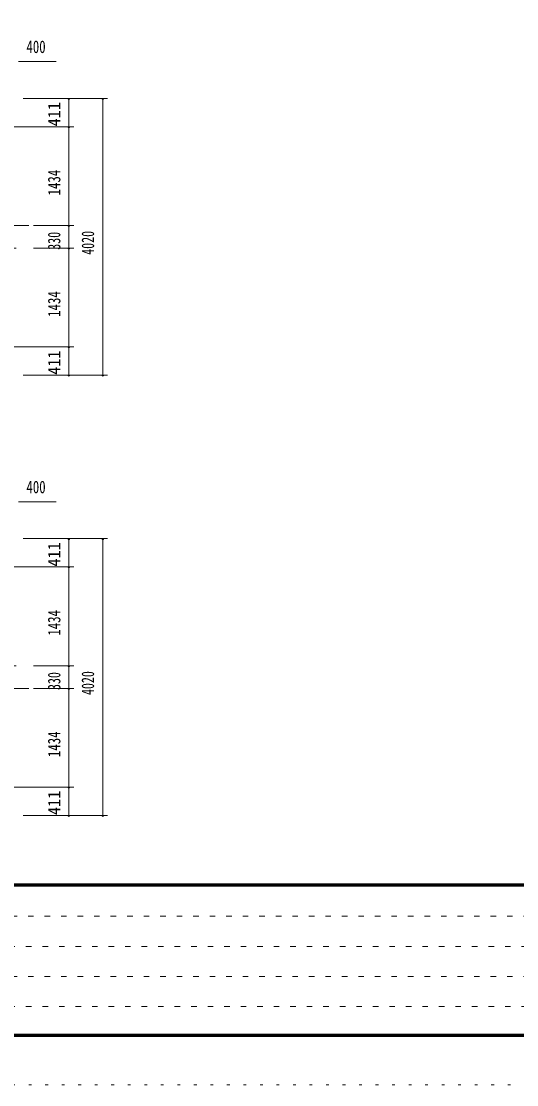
# Model space of a CAD drawing. Units: millimetres, scale not verified. Extents: x -34086 to 34091, y -14700 to 14700.
# Drawn here: x 6102 to 13301, y -14700 to 748 of the extents above; entities that cross this region are included whole.
import ezdxf
from ezdxf.enums import TextEntityAlignment as Align

# ---------------------------------------------------------------- set-up
doc = ezdxf.new("R2010")
doc.units = ezdxf.units.MM
doc.header["$LTSCALE"] = 80
for name, pattern in [('USER1', [3, 1, -2]), ('USER3', [24, 12, -5, 2, -5]), ('USER4', [3, 0.5, -2.5])]:
    doc.linetypes.add(name, pattern=pattern)
for name, color, linetype, lineweight in [('0-3_1-27CENTER', 3, 'USER3', 18), ('0-5_1-57DIM', 3, 'Continuous', 18), ('0-C_F-F1PAPER', 5, 'Continuous', 18), ('0-D_F-E_J_ADD', 5, 'USER4', 18)]:
    doc.layers.add(name, color=color, linetype=linetype, lineweight=lineweight)
doc.styles.add('ＭＳ ゴシック', font='')
doc.styles.get('ＭＳ ゴシック').set_extended_font_data('MS Gothic')

msp = doc.modelspace()

# ---------------------------------------------------------------- linework, layer by layer
at = {"layer": '0-3_1-27CENTER'}
for p, q in [((6210.33, -2217.46), (-5089.68, -2217.46)), ((-5089.68, -2547.46), (6210.33, -2547.46)), ((-5089.68, -8612.46), (6210.32, -8612.46)), ((6210.32, -8942.46), (-5089.68, -8942.46))]:
    msp.add_line(p, q, dxfattribs=at)
at = {"layer": '0-5_1-57DIM'}
for p, q in [((6060.33, 162.54), (6609.83, 162.54)), ((6130.33, -372.46), (7355.33, -372.46)), ((6809.33, -372.46), (6781.33, -372.46)), ((6795.33, -372.46), (6795.33, -783.46)), ((7299.33, -372.46), (7271.33, -372.46)), ((7285.33, -372.46), (7285.33, -4392.46)), ((6865.33, -783.46), (5880.33, -783.46)), ((6809.33, -783.46), (6781.33, -783.46)), ((6795.33, -783.46), (6795.33, -2217.46)), ((6280.33, -2217.46), (6865.33, -2217.46)), ((6809.33, -2217.46), (6781.33, -2217.46)), ((6795.33, -2217.46), (6795.33, -2547.46)), ((6280.33, -2547.46), (6865.33, -2547.46)), ((6865.33, -2547.46), (6280.33, -2547.46)), ((6809.33, -2547.46), (6781.33, -2547.46)), ((6809.33, -2547.46), (6781.33, -2547.46)), ((6795.33, -2547.46), (6795.33, -3981.46)), ((5880.33, -3981.46), (6865.33, -3981.46)), ((6809.33, -3981.46), (6781.33, -3981.46)), ((6795.33, -3981.46), (6795.33, -4392.46)), ((7355.33, -4392.46), (6130.33, -4392.46)), ((6809.33, -4392.46), (6781.33, -4392.46)), ((7299.33, -4392.46), (7271.33, -4392.46)), ((6060.32, -6232.46), (6609.82, -6232.46)), ((7355.33, -6767.46), (6130.32, -6767.46)), ((6809.33, -6767.46), (6781.33, -6767.46)), ((6795.33, -6767.46), (6795.33, -7178.46)), ((7299.33, -6767.46), (7271.33, -6767.46)), ((7285.33, -6767.46), (7285.33, -10787.46)), ((5880.32, -7178.46), (6865.33, -7178.46)), ((6809.33, -7178.46), (6781.33, -7178.46)), ((6795.33, -7178.46), (6795.33, -8612.46)), ((6280.32, -8612.46), (6865.33, -8612.46)), ((6809.33, -8612.46), (6781.33, -8612.46)), ((6795.33, -8612.46), (6795.33, -8942.46)), ((6865.33, -8942.46), (6280.32, -8942.46)), ((6809.33, -8942.46), (6781.33, -8942.46)), ((6795.33, -8942.46), (6795.33, -10376.46)), ((6865.33, -10376.46), (5880.32, -10376.46)), ((6809.33, -10376.46), (6781.33, -10376.46)), ((6795.33, -10376.46), (6795.33, -10787.46)), ((6130.32, -10787.46), (7355.33, -10787.46)), ((6809.33, -10787.46), (6781.33, -10787.46)), ((7299.33, -10787.46), (7271.33, -10787.46))]:
    msp.add_line(p, q, dxfattribs=at)
for centre in [(6795.33, -372.46), (7285.33, -372.46), (6795.33, -783.46), (6795.33, -2217.46), (6795.33, -2547.46), (6795.33, -2547.46), (6795.33, -3981.46), (6795.33, -4392.46), (7285.33, -4392.46), (6795.33, -6767.46), (7285.33, -6767.46), (6795.33, -7178.46), (6795.33, -8612.46), (6795.33, -8942.46), (6795.33, -10376.46), (6795.33, -10787.46), (7285.33, -10787.46)]:
    msp.add_arc(centre, 14, 180, 0, dxfattribs=at)
at = {"layer": '0-C_F-F1PAPER'}
for p, q in [((33355.86, -11781), (-6754.13, -11781)), ((-6754.13, -11784.5), (33355.86, -11784.5)), ((33355.86, -11788), (-6754.13, -11788)), ((-6754.13, -11791.5), (33355.86, -11791.5)), ((33355.86, -11795), (-6754.13, -11795)), ((-6754.13, -11798.5), (33355.86, -11798.5)), ((33355.86, -11802), (-6754.13, -11802)), ((-6754.13, -11805.5), (33355.86, -11805.5)), ((33355.86, -11809), (-6754.13, -11809)), ((-6754.13, -11812.5), (33355.86, -11812.5)), ((33355.86, -11816), (-6754.13, -11816))]:
    msp.add_line(p, q, dxfattribs=at)
at = {"layer": '0-C_F-F1PAPER', "color": 6, "linetype": 'USER1'}
for p, q in [((18760.87, -12252.8), (-6789.13, -12252.8)), ((-6789.13, -12689.6), (18760.87, -12689.6)), ((18760.87, -13126.4), (-6789.13, -13126.4)), ((-6789.13, -13563.2), (15249.67, -13563.2))]:
    msp.add_line(p, q, dxfattribs=at)
at = {"layer": '0-C_F-F1PAPER'}
for points in [[(33390.86, -14000), (33390.86, 14140), (-6789.13, 14140), (-6789.13, -14000)], [(33387.36, -13996.5), (33387.36, 14136.5), (-6785.63, 14136.5), (-6785.63, -13996.5)], [(33383.86, -13993), (-6782.13, -13993), (-6782.13, 14133), (33383.86, 14133)], [(33380.36, -13989.5), (33380.36, 14129.5), (-6778.63, 14129.5), (-6778.63, -13989.5)], [(33376.86, -13986), (-6775.13, -13986), (-6775.13, 14126), (33376.86, 14126)], [(33373.36, -13982.5), (33373.36, 14122.5), (-6771.63, 14122.5), (-6771.63, -13982.5)], [(33369.86, -13979), (-6768.13, -13979), (-6768.13, 14119), (33369.86, 14119)], [(33366.37, -13975.5), (33366.37, 14115.5), (-6764.63, 14115.5), (-6764.63, -13975.5)], [(33362.86, -13972), (33362.86, 14112), (-6761.13, 14112), (-6761.13, -13972)], [(33359.36, -13968.5), (33359.36, 14108.5), (-6757.63, 14108.5), (-6757.63, -13968.5)], [(33355.86, -13965), (-6754.13, -13965), (-6754.13, 14105), (33355.86, 14105)]]:
    msp.add_lwpolyline(points, close=True, dxfattribs=at)
at = {"layer": '0-D_F-E_J_ADD'}
msp.add_lwpolyline([(34090.87, -14700), (-7489.13, -14700), (-7489.13, 14700), (34090.87, 14700)], close=True, dxfattribs=at)

# ---------------------------------------------------------------- texts
at = {"layer": '0-5_1-57DIM', "color": 7, "style": 'ＭＳ ゴシック', "width": 0.75}
for p in [(6177.4, 232.54), (6177.4, -6162.46)]:
    msp.add_text('400', height=182.3, dxfattribs=at).set_placement(p, align=Align.BOTTOM_LEFT)
at = {"layer": '0-5_1-57DIM', "color": 7, "style": 'ＭＳ ゴシック'}
for s, width, p in [('411', 0.95, (6725.33, -778.47)), ('1434', 0.75, (6725.33, -1781.18)), ('4020', 0.7, (7215.33, -2644.11)), ('330', 0.7, (6725.33, -2571.21)), ('1434', 0.75, (6725.33, -3545.18)), ('411', 0.95, (6725.33, -4387.47)), ('411', 0.95, (6725.33, -7173.47)), ('1434', 0.75, (6725.33, -8176.18)), ('330', 0.7, (6725.33, -8966.21)), ('4020', 0.7, (7215.33, -9039.11)), ('1434', 0.75, (6725.33, -9940.18)), ('411', 0.95, (6725.33, -10782.47))]:
    msp.add_text(s, height=182.3, rotation=90, dxfattribs=dict(at, width=width)).set_placement(p, align=Align.BOTTOM_LEFT)

doc.saveas('drawing.dxf')
